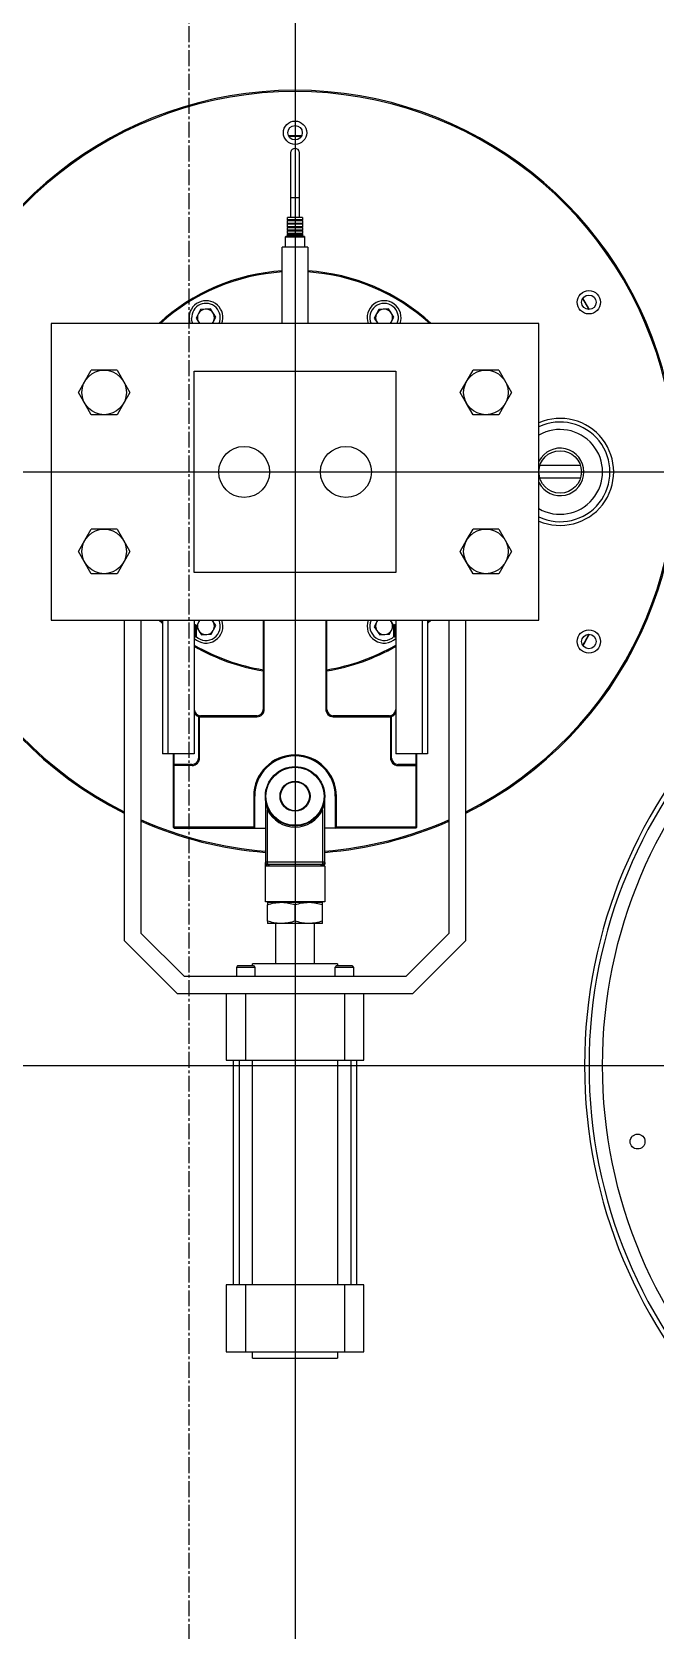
# Model space of a CAD drawing. Header units: millimetres. Extents: x -62354 to 129108, y -71259 to 35407.
# Drawn here: x -23209 to -22915, y 19332 to 20086 of the extents above; entities that cross this region are included whole.
import ezdxf

# ---------------------------------------------------------------- set-up
doc = ezdxf.new("R2010")
doc.units = ezdxf.units.MM
doc.header["$MEASUREMENT"] = 0
doc.linetypes.add('1st FL Layout xrf$0$CENTER2', pattern=[1.125, 0.75, -0.125, 0.125, -0.125])
doc.layers.add('1st FL Layout xrf$0$CR-Machine', color=7, linetype='Continuous', transparency=0.5)
doc.layers.add('1st FL Layout xrf$0$G-Grid Line', color=253, linetype='1st FL Layout xrf$0$CENTER2', transparency=0.5)

# ---------------------------------------------------------------- blocks, each defined once
blk = doc.blocks.new('1st FL Layout xrf$0$skjfdhkjhwiueriy872342343243')
at = {"color": 253}
for p, q in [((1200, -1031.19), (1200, 1031.19)), ((1480, -675), (1480, 675)), ((0, 0), (2165.36, 0))]:
    blk.add_line(p, q, dxfattribs=at)
for p, q in [((1122.92, 138.5), (1118.12, 135.71)), ((1118.19, 135.67), (1122.96, 138.43)), ((1118.28, 135.61), (1123.01, 138.34)), ((1123.41, 138.77), (1122.92, 138.5)), ((1122.96, 138.43), (1123.42, 138.69)), ((1123.01, 138.34), (1123.42, 138.57)), ((1276.58, 138.69), (1280.29, 136.57)), ((1276.58, 138.57), (1280.24, 136.49)), ((1280.33, 136.64), (1276.59, 138.77)), ((1280.24, 136.49), (1281.72, 135.61)), ((1280.29, 136.57), (1281.81, 135.67)), ((1281.88, 135.71), (1280.33, 136.64)), ((1197, 134.54), (1197, 115.46)), ((1203, 134.54), (1203, 115.46)), ((1130, 115), (1130, -115)), ((1270, 115), (1130, 115)), ((1270, -115), (1270, 115)), ((1152, 96.06), (1162.5, 102.12)), ((1162.5, 102.12), (1167.75, 99.09)), ((1167.75, 99.09), (1173, 96.06)), ((1227, 96.06), (1232.25, 99.09)), ((1232.25, 99.09), (1237.5, 102.12)), ((1237.5, 102.12), (1248, 96.06)), ((1152, 96.06), (1152, 83.94)), ((1173, 96.06), (1173, 83.94)), ((1227, 96.06), (1227, 83.94)), ((1248, 96.06), (1248, 83.94)), ((1162.5, 77.88), (1152, 83.94)), ((1173, 83.94), (1167.75, 80.91)), ((1232.25, 80.91), (1227, 83.94)), ((1248, 83.94), (1237.5, 77.88)), ((1167.75, 80.91), (1162.5, 77.88)), ((1237.5, 77.88), (1232.25, 80.91)), ((1421, 80.5), (1270, 80.5)), ((1446, 55.5), (1421, 80.5)), ((1270, 72.5), (1417.69, 72.5)), ((1417.69, 72.5), (1438, 52.19)), ((1271.55, 62.5), (1270, 64.23)), ((1270, 63.48), (1270.88, 62.5)), ((1270, 62.5), (1333, 62.5)), ((1333, 62.5), (1333, 47.5)), ((1270, 60), (1333, 60)), ((1367.5, 57.5), (1333, 57.5)), ((1333, 57), (1338, 57)), ((1338, 57.5), (1338, 48.5)), ((1338, 57.5), (1338.5, 57)), ((1338.5, 48.5), (1338.5, 57)), ((1338.5, 57), (1368, 57)), ((1367.5, 57.5), (1367.5, 19.5)), ((1367.5, 57.5), (1368, 57)), ((1368, 57), (1368, 14)), ((1446, -55.5), (1446, 55.5)), ((1127, 46.61), (1123.13, 44.09)), ((1130, 45.09), (1127, 46.61)), ((1152.5, 47.5), (1247.5, 47.5)), ((1152.5, -47.5), (1152.5, 47.5)), ((1247.5, 47.5), (1247.5, -47.5)), ((1270, 47.5), (1333, 47.5)), ((1272.45, 46.59), (1270, 44.98)), ((1270.56, 45.35), (1270.14, 45.03)), ((1272, 47.04), (1272, 47.5)), ((1272.54, 46.5), (1272, 47.04)), ((1278, 47.04), (1272, 47.04)), ((1272.54, 46.5), (1277.46, 46.5)), ((1276.61, 44.53), (1272.71, 46.5)), ((1278, 47.04), (1277.46, 46.5)), ((1278, 47.5), (1278, 47.04)), ((1314.83, 45.5), (1315.46, 45)), ((1335, 45.5), (1314.83, 45.5)), ((1335, 45.5), (1335, 45)), ((1338, 48.5), (1338.5, 48.5)), ((1438, 52.19), (1438, -52.19)), ((1123.13, 44.09), (1123.39, 39.47)), ((1123.39, 39.47), (1127.51, 37.39)), ((1127.51, 37.39), (1130, 39.02)), ((1129.86, 38.97), (1129.44, 38.65)), ((1130, 39.09), (1129.86, 38.97)), ((1270.14, 45.03), (1270, 44.91)), ((1270, 38.91), (1273, 37.39)), ((1273, 37.39), (1276.87, 39.91)), ((1276.87, 39.91), (1276.61, 44.53)), ((1315, 44.5), (1315, 18)), ((1315, 44.5), (1315.5, 44.5)), ((1315.46, 45), (1335, 45)), ((1315.5, 18), (1315.5, 44.5)), ((1477.5, 32.5), (1446, 32.5)), ((1477.5, -32.5), (1477.5, 32.5)), ((1615, 32.5), (1583.5, 32.5)), ((1583.5, 32.5), (1583.5, -32.5)), ((1615, -32.5), (1615, 32.5)), ((1433, 26.87), (1433, 19.62)), ((1433.62, 27.5), (1438, 27.5)), ((1433.62, 19), (1433.62, 27.5)), ((1446, 23.25), (1477.5, 23.25)), ((1477.5, 29), (1583.5, 29)), ((1477.5, 26.25), (1583.5, 26.25)), ((1583.5, 23.25), (1615, 23.25)), ((1315, 18), (1315.5, 18)), ((1367.5, 19.5), (1353, 19.5)), ((1353, 19), (1353, 19.5)), ((1353, 19), (1368, 19)), ((1368, 19), (1367.5, 19.5)), ((1432, 20), (1433, 20)), ((1432, 20), (1432, -20)), ((1438, 19), (1433.62, 19)), ((1583.5, 20.25), (1477.5, 20.25)), ((1615, 20), (1618, 20)), ((1618, -20), (1618, 20)), ((1312, 15), (1270, 15)), ((1270, 14.5), (1312, 14.5)), ((1312, 15), (1312, 14.5)), ((1384, 14), (1353, 14)), ((1359.2, 12.55), (1359.21, 12.56)), ((1359.21, 12.56), (1359.22, 12.59)), ((1359.22, 12.59), (1359.24, 12.63)), ((1359.24, 12.63), (1359.27, 12.68)), ((1359.27, 12.68), (1359.3, 12.75)), ((1359.3, 12.75), (1359.34, 12.83)), ((1359.34, 12.83), (1359.38, 12.91)), ((1359.38, 12.91), (1359.42, 13)), ((1359.42, 13), (1385, 13)), ((1384, -14), (1384, 14)), ((1384.7, 13.71), (1384.73, 13.75)), ((1384.96, 13.96), (1385.01, 13.99)), ((1385, -13), (1385, 13)), ((1385.9, 14), (1402.73, 14)), ((1386, 14), (1386, -14)), ((1402.73, 14), (1403, 13)), ((1402.73, 14), (1402.73, -14)), ((1403, -13), (1403, 13)), ((1411.84, 12.99), (1404.16, 12.99)), ((1413, 12.99), (1413, -12.99)), ((1413, 9), (1432, 9)), ((1041.53, 3.06), (1041.53, -3.06)), ((1041.6, -3.02), (1041.6, 3.02)), ((1041.7, -2.96), (1041.7, 2.96)), ((1047.53, 0.77), (1047.41, 0)), ((1047.41, 0), (1047.53, -0.77)), ((1047.88, 1.41), (1047.53, 0.77)), ((1048.41, 1.85), (1047.88, 1.41)), ((1049.02, 2), (1048.41, 1.85)), ((1049.02, 2), (1080, 2)), ((1070.77, 2), (1070.77, -2)), ((1080, 3.5), (1081.15, 3.5)), ((1080, 3.5), (1080, -3.5)), ((1081.15, 3.5), (1081.15, -3.5)), ((1081.15, 3.37), (1081.45, 3.37)), ((1081.45, 3.5), (1082.75, 3.5)), ((1081.45, -3.5), (1081.45, 3.5)), ((1082.75, 3.5), (1082.75, -3.5)), ((1082.75, 3.37), (1083.05, 3.37)), ((1083.05, 3.5), (1084.35, 3.5)), ((1083.05, -3.5), (1083.05, 3.5)), ((1084.35, 3.5), (1084.35, -3.5)), ((1084.35, 3.37), (1084.65, 3.37)), ((1084.65, 3.5), (1085.95, 3.5)), ((1084.65, -3.5), (1084.65, 3.5)), ((1085.95, 3.5), (1085.95, -3.5)), ((1085.95, 3.37), (1086.25, 3.37)), ((1086.25, 3.5), (1087.55, 3.5)), ((1086.25, -3.5), (1086.25, 3.5)), ((1087.55, 3.5), (1087.55, -3.5)), ((1087.55, 3.37), (1087.85, 3.37)), ((1087.85, 3.5), (1088.7, 3.5)), ((1087.85, -3.5), (1087.85, 3.5)), ((1088.7, 3.5), (1089, 3.8)), ((1088.7, 3.5), (1088.7, -3.5)), ((1089, 4.4), (1089.1, 4.5)), ((1089, 4.4), (1089, -4.4)), ((1089.1, 4.5), (1094, 4.5)), ((1089.1, -4.5), (1089.1, 4.5)), ((1094, 6), (1130, 6)), ((1094, 6), (1094, -6)), ((1411.84, 0), (1404.16, 0)), ((1047.53, -0.77), (1047.88, -1.41)), ((1047.88, -1.41), (1048.41, -1.85)), ((1048.41, -1.85), (1049.02, -2)), ((1080, -2), (1049.02, -2)), ((1081.15, -3.5), (1080, -3.5)), ((1081.45, -3.37), (1081.15, -3.37)), ((1082.75, -3.5), (1081.45, -3.5)), ((1083.05, -3.37), (1082.75, -3.37)), ((1084.35, -3.5), (1083.05, -3.5)), ((1084.65, -3.37), (1084.35, -3.37)), ((1085.95, -3.5), (1084.65, -3.5)), ((1086.25, -3.37), (1085.95, -3.37)), ((1087.55, -3.5), (1086.25, -3.5)), ((1087.85, -3.37), (1087.55, -3.37)), ((1088.7, -3.5), (1087.85, -3.5)), ((1089, -3.8), (1088.7, -3.5)), ((1089.1, -4.5), (1089, -4.4)), ((1094, -4.5), (1089.1, -4.5)), ((1130, -6), (1094, -6)), ((1312, -14.5), (1270, -14.5)), ((1270, -15), (1312, -15)), ((1312, -14.5), (1312, -15)), ((1353, -14), (1384, -14)), ((1359.2, -12.55), (1359.21, -12.56)), ((1359.21, -12.56), (1359.22, -12.59)), ((1359.22, -12.59), (1359.24, -12.63)), ((1359.24, -12.63), (1359.27, -12.68)), ((1359.27, -12.68), (1359.3, -12.75)), ((1359.3, -12.75), (1359.34, -12.83)), ((1359.34, -12.83), (1359.38, -12.91)), ((1359.38, -12.91), (1359.42, -13)), ((1385, -13), (1359.42, -13)), ((1368, -57), (1368, -14)), ((1384.7, -13.71), (1384.73, -13.75)), ((1384.96, -13.96), (1385.01, -13.99)), ((1402.73, -14), (1385.9, -14)), ((1403, -13), (1402.73, -14)), ((1411.84, -12.99), (1404.16, -12.99)), ((1432, -9), (1413, -9)), ((1315.5, -18), (1315, -18)), ((1315, -18), (1315, -44.5)), ((1315.5, -44.5), (1315.5, -18)), ((1368, -19), (1353, -19)), ((1353, -19), (1353, -19.5)), ((1353, -19.5), (1367.5, -19.5)), ((1367.5, -19.5), (1368, -19)), ((1367.5, -19.5), (1367.5, -57.5)), ((1433, -20), (1432, -20)), ((1433, -19.63), (1433, -26.87)), ((1433.62, -19), (1438, -19)), ((1433.62, -27.5), (1433.62, -19)), ((1477.5, -20.25), (1583.5, -20.25)), ((1618, -20), (1615, -20)), ((1438, -27.5), (1433.62, -27.5)), ((1477.5, -23.25), (1446, -23.25)), ((1583.5, -26.25), (1477.5, -26.25)), ((1583.5, -29), (1477.5, -29)), ((1615, -23.25), (1583.5, -23.25)), ((1127, -37.39), (1123.13, -39.91)), ((1130, -38.91), (1127, -37.39)), ((1272.49, -37.39), (1270, -39.02)), ((1276.61, -39.47), (1272.49, -37.39)), ((1446, -32.5), (1477.5, -32.5)), ((1583.5, -32.5), (1615, -32.5)), ((1123.13, -39.91), (1123.39, -44.53)), ((1123.39, -44.53), (1127.51, -46.61)), ((1127.51, -46.61), (1130, -44.98)), ((1129.44, -45.35), (1129.86, -45.03)), ((1129.86, -45.03), (1130, -44.91)), ((1270, -39.09), (1270.14, -38.97)), ((1270, -45.09), (1272.78, -46.5)), ((1270.14, -38.97), (1270.56, -38.65)), ((1273.17, -46.5), (1276.87, -44.09)), ((1276.87, -44.09), (1276.61, -39.47)), ((1315.46, -45), (1314.83, -45.5)), ((1315.5, -44.5), (1315, -44.5)), ((1335, -45), (1315.46, -45)), ((1335, -45), (1335, -45.5)), ((1129.17, -48.47), (1127.63, -48.74)), ((1127.69, -49.99), (1129.4, -49.71)), ((1130, -48.17), (1129.17, -48.47)), ((1129.4, -49.71), (1130, -49.51)), ((1247.5, -47.5), (1152.5, -47.5)), ((1270, -47.5), (1333, -47.5)), ((1272, -47.04), (1272.54, -46.5)), ((1272, -47.5), (1272, -47.04)), ((1272, -47.04), (1278, -47.04)), ((1277.46, -46.5), (1272.54, -46.5)), ((1277.46, -46.5), (1278, -47.04)), ((1278, -47.04), (1278, -47.5)), ((1314.83, -45.5), (1335, -45.5)), ((1333, -47.5), (1333, -62.5)), ((1338.5, -48.5), (1338, -48.5)), ((1338, -48.5), (1338, -57)), ((1338.5, -48.5), (1338.5, -57.5)), ((1438, -52.19), (1417.69, -72.5)), ((1270, -60), (1333, -60)), ((1368, -57), (1333, -57)), ((1333, -57.5), (1367.5, -57.5)), ((1338.5, -57.5), (1338, -57)), ((1368, -57), (1367.5, -57.5)), ((1421, -80.5), (1446, -55.5)), ((1270, -62.5), (1333, -62.5)), ((1270.88, -62.5), (1270, -63.48)), ((1270, -64.23), (1271.55, -62.5)), ((1417.69, -72.5), (1270, -72.5)), ((1152, -83.94), (1162.5, -77.88)), ((1162.5, -77.88), (1167.75, -80.91)), ((1167.75, -80.91), (1173, -83.94)), ((1227, -83.94), (1232.25, -80.91)), ((1232.25, -80.91), (1237.5, -77.88)), ((1237.5, -77.88), (1248, -83.94)), ((1270, -80.5), (1421, -80.5)), ((1152, -83.94), (1152, -96.06)), ((1173, -83.94), (1173, -96.06)), ((1227, -83.94), (1227, -96.06)), ((1248, -83.94), (1248, -96.06)), ((1162.5, -102.12), (1152, -96.06)), ((1173, -96.06), (1167.75, -99.09)), ((1232.25, -99.09), (1227, -96.06)), ((1248, -96.06), (1237.5, -102.12)), ((1167.75, -99.09), (1162.5, -102.12)), ((1237.5, -102.12), (1232.25, -99.09)), ((1130, -115), (1270, -115))]:
    blk.add_line(p, q)
for centre, radius in [((1480, 375), 230), ((1515.86, 161.49), 3.5), ((1120, 138.56), 5.5), ((1280, 138.56), 5.5), ((1120, 138.56), 3.42), ((1280, 138.56), 3.42), ((1200, 125), 10), ((1353, 0), 14), ((1353, 0), 13.7), ((1040, 0), 5.5), ((1040, 0), 3.42)]:
    blk.add_circle(centre, radius)
for centre, radius in [((1162.5, 90), 10.5), ((1237.5, 90), 10.5), ((1200, 24), 12), ((1353, 0), 7.08), ((1353, 0), 7), ((1353, 0), 6.8), ((1200, -24), 12), ((1162.5, -90), 10.5), ((1237.5, -90), 10.5)]:
    blk.add_circle(centre, radius, dxfattribs=at)
for centre, radius, start, end in [((1200, 0), 768, 0.93259, 56.2211), ((1200, 0), 703, 310.81539, 49.18457), ((1480, 375), 238.5, 181.20126, 358.79874), ((1480, 375), 236.38, 181.21202, 358.78798), ((1200, 0), 624.96, 326.82471, 33.17529), ((1200, 0), 180, 26.58377, 333.43439), ((1200, 0), 179.42, 26.65783, 333.34215), ((1200, 125), 25.25, 336.66917, 203.33079), ((1200, 125), 23.5, 334.81566, 205.1843), ((1200, 125), 20, 330, 209.99996), ((1200, 125), 11.2, 296.7655, 243.23449), ((1200, 0), 179.42, 4.47523, 23.8331), ((1200, 0), 180, 4.46084, 23.75195), ((1200, 0), 95, 137.4631, 176.37891), ((1200, 0), 94.5, 137.79455, 176.35972), ((1127.25, 42), 8, 69.92397, 290.07604), ((1127.25, 42), 6.75, 65.99385, 294.00613), ((1127.25, 42), 4, 46.64367, 303.15764), ((1272.75, 42), 8, 249.92397, 43.43254), ((1272.75, 42), 6.75, 245.99385, 43.72525), ((1272.75, 42), 4, 226.64367, 123.1576), ((1200, 0), 94.5, 9.1332, 30.17518), ((1200, 0), 95, 9.08472, 30), ((1312, 44.5), 3, 0, 89.99998), ((1312, 44.5), 3.5, 16.60155, 58.99728), ((1335, 48.5), 3, 270, 360), ((1335, 48.5), 3.5, 270, 360), ((1312, 44.5), 3.5, 0, 8.21321), ((1433.62, 26.87), 0.625, 90, 180), ((1312, 18), 3.5, 270, 360), ((1312, 18), 3, 270, 360), ((1353, 0), 19.5, 90, 270), ((1353, 0), 19, 90, 270), ((1433.62, 19.62), 0.625, 180, 270), ((1353, 0), 14.5, 296.29156, 63.70844), ((1384, 13), 1, 0, 90), ((1200, 0), 95, 183.62109, 222.5369), ((1200, 0), 94.5, 183.64028, 222.20545), ((1200, 0), 94.5, 329.82482, 350.8668), ((1200, 0), 95, 330, 350.91528), ((1312, -18), 3.5, 0, 90), ((1312, -18), 3, 0, 90), ((1200, 0), 179.42, 336.1669, 355.52477), ((1200, 0), 180, 336.24805, 355.53916), ((1384, -13), 1, 270, 360), ((1433.62, -19.63), 0.625, 90, 180), ((1433.62, -26.87), 0.625, 180, 270), ((1127.25, -42), 8, 69.92397, 273.15762), ((1127.25, -42), 6.75, 65.99385, 273.15762), ((1272.75, -42), 8, 316.56746, 110.076), ((1272.75, -42), 6.75, 316.27475, 114.00615), ((1127.25, -42), 4, 46.64367, 303.15764), ((1272.75, -42), 4, 226.64367, 123.1576), ((1312, -44.5), 3, 270, 359.99998), ((1312, -44.5), 3.5, 351.78679, 0), ((1335, -48.5), 3.5, 0, 90), ((1312, -44.5), 3.5, 301.00272, 343.39845), ((1335, -48.5), 3, 0, 90)]:
    blk.add_arc(centre, radius, start, end)
for points, knots in [([(1359.42, 13), (1358.56, 13.24), (1356.67, 13.78), (1354.52, 13.98), (1353.24, 14), (1353.01, 14), (1353, 14)], [0, 0, 0, 0, 2.642693, 5.834404, 6.501468, 6.525321, 6.525321, 6.525321, 6.525321]), ([(1384.29, 14.02), (1384.38, 14.03), (1384.62, 14.05), (1384.86, 14.01), (1385.01, 13.99)], [0, 0, 0, 0, 0.2622199, 0.72814, 0.72814, 0.72814, 0.72814]), ([(1385.3, 12.41), (1385.23, 12.49), (1385.11, 12.62), (1385.03, 12.82), (1385, 12.94), (1385, 12.99), (1385, 13), (1385, 13), (1385, 13)], [0, 0, 0, 0, 0.2601222, 0.4556091, 0.5893729, 0.6361906, 0.6559, 0.6736973, 0.6736973, 0.6736973, 0.6736973]), ([(1386, 14), (1385.82, 13.98), (1385.49, 13.94), (1385.17, 13.97), (1385.01, 13.99)], [0, 0, 0, 0, 0.5342012, 0.9899438, 0.9899438, 0.9899438, 0.9899438]), ([(1385.3, 12.41), (1385.37, 12.66), (1385.5, 13.14), (1385.29, 13.85), (1385.12, 13.94), (1385.01, 13.99)], [0, 0, 0, 0, 0.493454, 0.979986, 1.74251, 1.74251, 1.74251, 1.74251]), ([(1386, 12.13), (1385.94, 12.14), (1385.81, 12.15), (1385.62, 12.21), (1385.45, 12.29), (1385.35, 12.37), (1385.3, 12.41)], [0, 0, 0, 0, 0.1922501, 0.3844895, 0.5767423, 0.7690033, 0.7690033, 0.7690033, 0.7690033]), ([(1403, 6.5), (1403, 6.65), (1403.01, 7.81), (1403.27, 10.01), (1403.86, 11.99), (1404.16, 12.99)], [0, 0, 0, 0, 0.46448, 3.516687, 6.625456, 6.625456, 6.625456, 6.625456]), ([(1404.16, 12.99), (1404, 12.99), (1403.59, 12.99), (1403.11, 12.99), (1403.04, 12.99), (1403, 12.99)], [0, 0, 0, 0, 0.271997, 0.71333, 1.160264, 1.160264, 1.160264, 1.160264]), ([(1411.84, 12.99), (1412.16, 11.94), (1412.82, 9.81), (1412.94, 7.61), (1413, 6.5)], [0, 0, 0, 0, 3.281398, 6.622977, 6.622977, 6.622977, 6.622977]), ([(1413, 12.99), (1412.96, 12.99), (1412.89, 12.99), (1412.41, 12.99), (1412, 12.99), (1411.84, 12.99)], [0, 0, 0, 0, 0.442029, 0.89042, 1.160249, 1.160249, 1.160249, 1.160249]), ([(1404.16, 0), (1403.84, 1.05), (1403.18, 3.18), (1403.06, 5.38), (1403, 6.5)], [0, 0, 0, 0, 3.281347, 6.622979, 6.622979, 6.622979, 6.622979]), ([(1403, -6.5), (1403, -6.34), (1403.01, -5.18), (1403.27, -2.98), (1403.86, -1), (1404.16, 0)], [0, 0, 0, 0, 0.464383, 3.516741, 6.625457, 6.625457, 6.625457, 6.625457]), ([(1413, 6.5), (1413, 6.34), (1412.99, 5.18), (1412.73, 2.98), (1412.14, 1), (1411.84, 0)], [0, 0, 0, 0, 0.464383, 3.516741, 6.625458, 6.625458, 6.625458, 6.625458]), ([(1411.84, 0), (1412.16, -1.05), (1412.82, -3.18), (1412.94, -5.38), (1413, -6.5)], [0, 0, 0, 0, 3.281347, 6.622977, 6.622977, 6.622977, 6.622977]), ([(1404.16, -12.99), (1403.84, -11.94), (1403.18, -9.81), (1403.06, -7.61), (1403, -6.5)], [0, 0, 0, 0, 3.281398, 6.622979, 6.622979, 6.622979, 6.622979]), ([(1413, -6.5), (1413, -6.65), (1412.99, -7.81), (1412.73, -10.01), (1412.14, -11.99), (1411.84, -12.99)], [0, 0, 0, 0, 0.46448, 3.516687, 6.625457, 6.625457, 6.625457, 6.625457]), ([(1353, -14), (1353.01, -14), (1353.24, -14), (1354.52, -13.98), (1356.67, -13.78), (1358.56, -13.24), (1359.42, -13)], [0, 0, 0, 0, 0.023852, 0.690917, 3.882627, 6.525321, 6.525321, 6.525321, 6.525321]), ([(1384.29, -14.02), (1384.38, -14.03), (1384.62, -14.05), (1384.86, -14.01), (1385.01, -13.99)], [0, 0, 0, 0, 0.2622199, 0.72814, 0.72814, 0.72814, 0.72814]), ([(1385.3, -12.41), (1385.23, -12.49), (1385.11, -12.62), (1385.03, -12.82), (1385, -12.94), (1385, -12.99), (1385, -13), (1385, -13), (1385, -13)], [0, 0, 0, 0, 0.2601222, 0.4556091, 0.5893729, 0.6361906, 0.6559, 0.6736973, 0.6736973, 0.6736973, 0.6736973]), ([(1385.3, -12.41), (1385.37, -12.66), (1385.5, -13.14), (1385.29, -13.85), (1385.12, -13.94), (1385.01, -13.99)], [0, 0, 0, 0, 0.493454, 0.979986, 1.74251, 1.74251, 1.74251, 1.74251]), ([(1386, -14), (1385.82, -13.98), (1385.49, -13.94), (1385.17, -13.97), (1385.01, -13.99)], [0, 0, 0, 0, 0.5342012, 0.9899438, 0.9899438, 0.9899438, 0.9899438]), ([(1386, -12.13), (1385.94, -12.14), (1385.81, -12.15), (1385.62, -12.21), (1385.45, -12.29), (1385.35, -12.37), (1385.3, -12.41)], [0, 0, 0, 0, 0.1922501, 0.3844895, 0.5767423, 0.7690033, 0.7690033, 0.7690033, 0.7690033]), ([(1403, -12.99), (1403.04, -12.99), (1403.11, -12.99), (1403.59, -12.99), (1404, -12.99), (1404.16, -12.99)], [0, 0, 0, 0, 0.440973, 0.888267, 1.160264, 1.160264, 1.160264, 1.160264]), ([(1411.84, -12.99), (1412, -12.99), (1412.41, -12.99), (1412.89, -12.99), (1412.96, -12.99), (1413, -12.99)], [0, 0, 0, 0, 0.26983, 0.712223, 1.160249, 1.160249, 1.160249, 1.160249])]:
    blk.add_open_spline(points, degree=3, knots=knots)
blk = doc.blocks.new('1st FL Layout xrf')
at = {"layer": '1st FL Layout xrf$0$G-Grid Line', "ltscale": 10}
blk.add_line((-23134.86, 33307.44), (-23134.86, -20796.51), dxfattribs=at)
at = {"layer": '1st FL Layout xrf$0$CR-Machine', "rotation": 270}
blk.add_blockref('1st FL Layout xrf$0$skjfdhkjhwiueriy872342343243', (-23084.86, 21078.49), dxfattribs=at)

msp = doc.modelspace()

# ---------------------------------------------------------------- block references
msp.add_blockref('1st FL Layout xrf', (0, 0))

doc.saveas('drawing.dxf')
